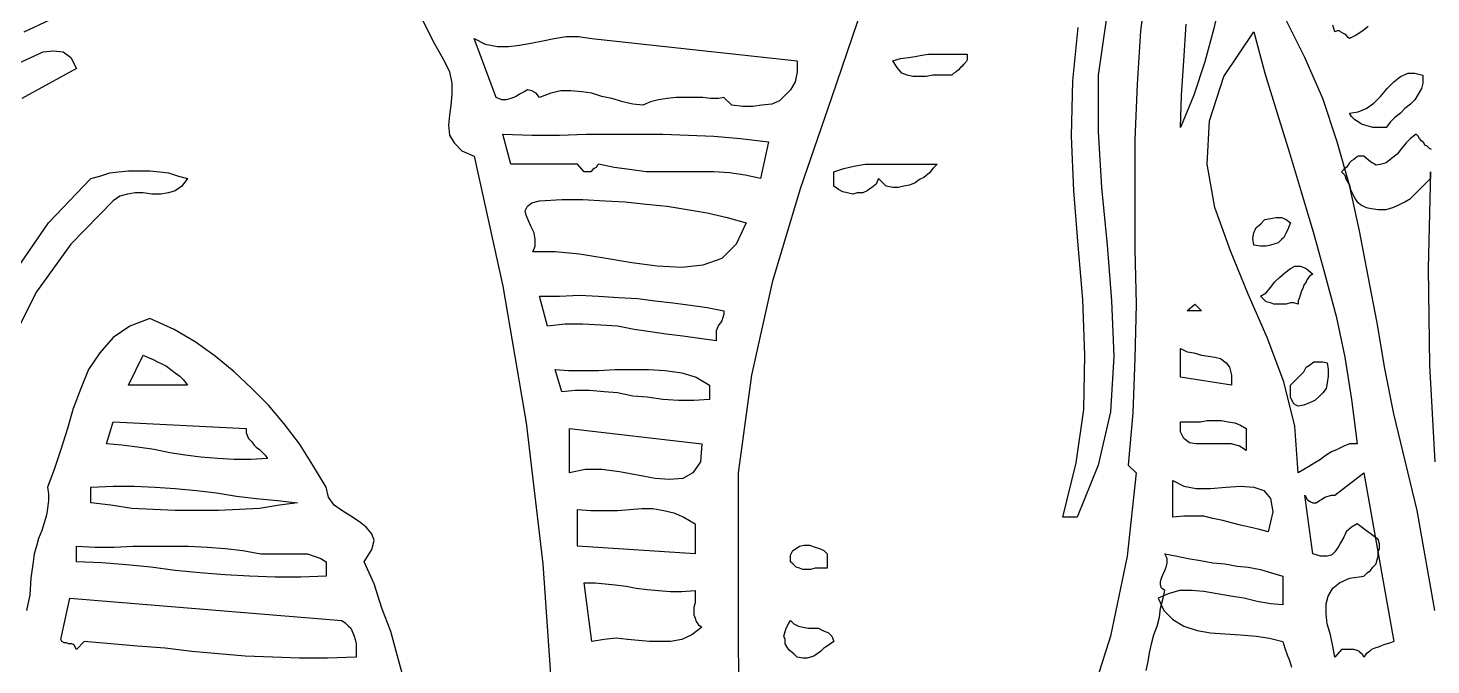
# Model space of a CAD drawing. Extents: x 0 to 5.57, y 0.04 to 9.51.
# Drawn here: x 2.644 to 3.907, y 5.065 to 5.639 of the extents above; entities that cross this region are included whole.
import ezdxf

# ---------------------------------------------------------------- set-up
doc = ezdxf.new("R2010")
doc.units = 0
doc.layers.add('1', color=7, linetype='Continuous')

msp = doc.modelspace()

# ---------------------------------------------------------------- linework, layer by layer
for points in [[(3.615, 5.646), (3.608, 5.596), (3.608, 5.545), (3.611, 5.495), (3.616, 5.443), (3.62, 5.393), (3.622, 5.343), (3.619, 5.293), (3.608, 5.245), (3.589, 5.198), (3.576, 5.198), (3.588, 5.247), (3.595, 5.295), (3.596, 5.344), (3.594, 5.394), (3.59, 5.443), (3.586, 5.492), (3.584, 5.541), (3.585, 5.591), (3.59, 5.639)], [(3.851, 5.64), (3.846, 5.636), (3.84, 5.632), (3.834, 5.629), (3.833, 5.63), (3.831, 5.632), (3.83, 5.633), (3.828, 5.634), (3.826, 5.635), (3.825, 5.636), (3.823, 5.636), (3.821, 5.635), (3.819, 5.641)], [(2.636, 5.607), (2.647, 5.612), (2.658, 5.617), (2.667, 5.618), (2.676, 5.617), (2.683, 5.612), (2.688, 5.602)], [(3.49, 5.615), (3.49, 5.612), (3.49, 5.61), (3.489, 5.608), (3.487, 5.606), (3.485, 5.604), (3.484, 5.603), (3.482, 5.601), (3.48, 5.599), (3.478, 5.598), (3.476, 5.596), (3.471, 5.596), (3.465, 5.596), (3.459, 5.596), (3.453, 5.595), (3.447, 5.595), (3.441, 5.595), (3.436, 5.596), (3.431, 5.598), (3.427, 5.603), (3.423, 5.609), (3.43, 5.611), (3.437, 5.612), (3.443, 5.613), (3.449, 5.614), (3.455, 5.615), (3.461, 5.615), (3.467, 5.615), (3.474, 5.615), (3.481, 5.615), (3.49, 5.615)], [(2.688, 5.602), (2.639, 5.575)], [(3.9, 5.596), (3.9, 5.589), (3.899, 5.584), (3.896, 5.579), (3.893, 5.574), (3.889, 5.57), (3.884, 5.566), (3.88, 5.562), (3.875, 5.558), (3.871, 5.554), (3.867, 5.549), (3.863, 5.549), (3.859, 5.549), (3.855, 5.549), (3.852, 5.55), (3.848, 5.551), (3.845, 5.552), (3.842, 5.554), (3.839, 5.556), (3.836, 5.559), (3.834, 5.562), (3.842, 5.563), (3.849, 5.566), (3.856, 5.571), (3.862, 5.577), (3.868, 5.584), (3.874, 5.59), (3.88, 5.595), (3.887, 5.598), (3.893, 5.598), (3.9, 5.596)], [(2.632, 5.418), (2.663, 5.463), (2.701, 5.503), (2.709, 5.505), (2.718, 5.508), (2.726, 5.509), (2.735, 5.51), (2.745, 5.51), (2.754, 5.51), (2.763, 5.509), (2.771, 5.508), (2.78, 5.505), (2.788, 5.503)], [(3.463, 5.516), (3.459, 5.512), (3.456, 5.508), (3.451, 5.504), (3.447, 5.502), (3.443, 5.499), (3.438, 5.497), (3.433, 5.496), (3.428, 5.495), (3.423, 5.495), (3.417, 5.496), (3.41, 5.503), (3.408, 5.498), (3.404, 5.495), (3.4, 5.492), (3.396, 5.49), (3.391, 5.49), (3.387, 5.489), (3.382, 5.49), (3.378, 5.491), (3.374, 5.493), (3.37, 5.496), (3.37, 5.509), (3.379, 5.512), (3.388, 5.514), (3.398, 5.516), (3.408, 5.516), (3.418, 5.516), (3.428, 5.516), (3.438, 5.516), (3.447, 5.516), (3.456, 5.516), (3.463, 5.516)], [(2.788, 5.503), (2.783, 5.496), (2.777, 5.492), (2.771, 5.49), (2.764, 5.489), (2.756, 5.489), (2.748, 5.49), (2.741, 5.49), (2.734, 5.489), (2.727, 5.487), (2.721, 5.483), (2.683, 5.444), (2.652, 5.401), (2.629, 5.355)], [(3.781, 5.463), (3.779, 5.458), (3.777, 5.454), (3.775, 5.45), (3.773, 5.448), (3.77, 5.445), (3.766, 5.444), (3.763, 5.443), (3.759, 5.442), (3.754, 5.442), (3.748, 5.443), (3.747, 5.449), (3.748, 5.454), (3.75, 5.459), (3.754, 5.462), (3.758, 5.466), (3.763, 5.467), (3.768, 5.468), (3.773, 5.468), (3.777, 5.466), (3.781, 5.463)], [(3.801, 5.417), (3.798, 5.415), (3.796, 5.412), (3.795, 5.41), (3.793, 5.407), (3.792, 5.404), (3.791, 5.402), (3.79, 5.399), (3.789, 5.396), (3.788, 5.393), (3.788, 5.39), (3.784, 5.391), (3.781, 5.391), (3.777, 5.39), (3.773, 5.39), (3.769, 5.39), (3.766, 5.39), (3.763, 5.391), (3.759, 5.392), (3.757, 5.394), (3.754, 5.397), (3.759, 5.4), (3.763, 5.405), (3.767, 5.41), (3.771, 5.414), (3.776, 5.418), (3.781, 5.422), (3.785, 5.424), (3.79, 5.424), (3.795, 5.422), (3.801, 5.417)], [(3.814, 5.337), (3.815, 5.331), (3.815, 5.325), (3.814, 5.319), (3.813, 5.314), (3.81, 5.31), (3.807, 5.307), (3.803, 5.303), (3.798, 5.301), (3.793, 5.299), (3.788, 5.298), (3.786, 5.299), (3.784, 5.3), (3.783, 5.302), (3.782, 5.304), (3.781, 5.306), (3.781, 5.309), (3.781, 5.312), (3.781, 5.314), (3.781, 5.317), (3.784, 5.32), (3.787, 5.323), (3.79, 5.326), (3.793, 5.329), (3.795, 5.333), (3.798, 5.335), (3.802, 5.338), (3.805, 5.338), (3.81, 5.338), (3.814, 5.337)], [(3.364, 5.165), (3.364, 5.152), (3.36, 5.152), (3.357, 5.152), (3.353, 5.152), (3.349, 5.151), (3.346, 5.151), (3.342, 5.151), (3.339, 5.152), (3.336, 5.153), (3.333, 5.156), (3.331, 5.158), (3.331, 5.164), (3.333, 5.168), (3.336, 5.17), (3.339, 5.172), (3.343, 5.173), (3.348, 5.173), (3.353, 5.171), (3.357, 5.17), (3.361, 5.168), (3.364, 5.165)], [(3.37, 5.086), (3.367, 5.084), (3.364, 5.082), (3.361, 5.08), (3.358, 5.077), (3.355, 5.075), (3.352, 5.073), (3.349, 5.072), (3.346, 5.071), (3.342, 5.071), (3.337, 5.072), (3.334, 5.075), (3.33, 5.078), (3.328, 5.081), (3.326, 5.084), (3.326, 5.088), (3.325, 5.091), (3.326, 5.095), (3.327, 5.098), (3.329, 5.102), (3.331, 5.105), (3.334, 5.102), (3.338, 5.1), (3.342, 5.099), (3.347, 5.098), (3.352, 5.098), (3.356, 5.098), (3.36, 5.096), (3.365, 5.094), (3.368, 5.091), (3.37, 5.086)]]:
    msp.add_lwpolyline(points)
at = {"layer": '1'}
for points in [[(3.652, 5.682), (3.646, 5.636), (3.643, 5.588), (3.641, 5.538), (3.641, 5.489), (3.641, 5.439), (3.642, 5.39), (3.641, 5.341), (3.639, 5.292), (3.635, 5.245), (3.642, 5.238), (3.634, 5.163), (3.619, 5.091), (3.597, 5.022)], [(3.285, 5.026), (3.284, 5.08), (3.284, 5.134), (3.284, 5.186), (3.284, 5.238), (3.296, 5.326), (3.315, 5.411), (3.34, 5.494), (3.368, 5.576), (3.396, 5.658)], [(3.719, 5.669), (3.712, 5.638), (3.704, 5.608), (3.694, 5.578), (3.682, 5.549), (3.683, 5.578), (3.685, 5.609), (3.687, 5.642)], [(2.641, 5.635), (2.664, 5.646)], [(2.999, 5.647), (3.009, 5.627), (3.019, 5.609), (3.024, 5.599), (3.026, 5.589), (3.026, 5.579), (3.025, 5.569), (3.024, 5.56), (3.023, 5.551), (3.024, 5.542), (3.028, 5.535), (3.035, 5.528), (3.046, 5.523), (3.072, 5.406), (3.093, 5.283), (3.108, 5.156), (3.117, 5.026)], [(3.911, 5.114), (3.895, 5.204), (3.874, 5.291), (3.866, 5.332), (3.859, 5.373), (3.851, 5.415), (3.843, 5.456), (3.834, 5.497), (3.823, 5.536), (3.81, 5.575), (3.794, 5.612), (3.776, 5.648)], [(3.841, 5.264), (3.834, 5.264), (3.829, 5.262), (3.823, 5.259), (3.818, 5.257), (3.813, 5.254), (3.808, 5.25), (3.803, 5.247), (3.798, 5.244), (3.793, 5.241), (3.788, 5.238), (3.785, 5.28), (3.775, 5.32), (3.76, 5.36), (3.743, 5.399), (3.727, 5.438), (3.713, 5.477), (3.706, 5.516), (3.708, 5.555), (3.721, 5.595), (3.748, 5.635), (3.758, 5.598), (3.769, 5.562), (3.78, 5.526), (3.791, 5.49), (3.802, 5.453), (3.812, 5.417), (3.822, 5.379), (3.83, 5.342), (3.836, 5.304), (3.841, 5.264)], [(3.152, 5.629), (3.337, 5.609), (3.337, 5.599), (3.335, 5.59), (3.331, 5.583), (3.326, 5.578), (3.321, 5.573), (3.314, 5.57), (3.305, 5.569), (3.297, 5.568), (3.288, 5.568), (3.278, 5.569), (3.271, 5.576), (3.266, 5.575), (3.259, 5.575), (3.252, 5.576), (3.244, 5.576), (3.236, 5.576), (3.228, 5.576), (3.22, 5.575), (3.212, 5.574), (3.205, 5.572), (3.198, 5.569), (3.189, 5.57), (3.18, 5.572), (3.17, 5.575), (3.161, 5.577), (3.152, 5.58), (3.143, 5.581), (3.133, 5.582), (3.124, 5.582), (3.115, 5.58), (3.105, 5.576), (3.102, 5.58), (3.098, 5.582), (3.094, 5.583), (3.091, 5.581), (3.087, 5.579), (3.084, 5.577), (3.079, 5.575), (3.075, 5.574), (3.071, 5.574), (3.066, 5.576), (3.046, 5.629), (3.056, 5.624), (3.067, 5.622), (3.077, 5.622), (3.087, 5.623), (3.097, 5.625), (3.108, 5.627), (3.118, 5.629), (3.129, 5.631), (3.14, 5.631), (3.152, 5.629)], [(3.311, 5.536), (3.304, 5.503), (3.29, 5.506), (3.276, 5.508), (3.262, 5.509), (3.247, 5.509), (3.231, 5.509), (3.216, 5.509), (3.201, 5.509), (3.186, 5.511), (3.172, 5.513), (3.158, 5.516), (3.157, 5.515), (3.156, 5.513), (3.154, 5.512), (3.153, 5.511), (3.151, 5.509), (3.149, 5.509), (3.147, 5.509), (3.145, 5.509), (3.139, 5.516), (3.134, 5.516), (3.13, 5.516), (3.125, 5.516), (3.118, 5.516), (3.112, 5.516), (3.105, 5.516), (3.098, 5.516), (3.092, 5.516), (3.085, 5.516), (3.079, 5.516), (3.072, 5.543), (3.098, 5.542), (3.123, 5.542), (3.147, 5.543), (3.17, 5.543), (3.193, 5.543), (3.216, 5.543), (3.239, 5.542), (3.262, 5.541), (3.286, 5.539), (3.311, 5.536)], [(3.908, 5.529), (3.906, 5.53), (3.904, 5.532), (3.902, 5.533), (3.901, 5.535), (3.899, 5.537), (3.897, 5.539), (3.896, 5.541), (3.894, 5.543), (3.889, 5.539), (3.885, 5.535), (3.881, 5.53), (3.877, 5.525), (3.872, 5.521), (3.867, 5.517), (3.863, 5.516), (3.858, 5.515), (3.853, 5.518), (3.847, 5.523), (3.844, 5.523), (3.842, 5.523), (3.84, 5.522), (3.838, 5.52), (3.836, 5.519), (3.834, 5.517), (3.833, 5.515), (3.831, 5.513), (3.829, 5.511), (3.827, 5.509), (3.83, 5.506), (3.831, 5.502), (3.834, 5.497), (3.835, 5.493), (3.837, 5.489), (3.839, 5.485), (3.841, 5.482), (3.845, 5.479), (3.849, 5.477), (3.854, 5.476), (3.86, 5.475), (3.867, 5.475), (3.873, 5.477), (3.878, 5.479), (3.884, 5.482), (3.889, 5.485), (3.893, 5.489), (3.898, 5.494), (3.902, 5.498), (3.907, 5.503), (3.907, 5.509), (3.905, 5.422), (3.906, 5.335), (3.911, 5.248)], [(3.291, 5.463), (3.282, 5.444), (3.269, 5.431), (3.252, 5.425), (3.233, 5.423), (3.211, 5.424), (3.188, 5.427), (3.165, 5.431), (3.141, 5.435), (3.119, 5.437), (3.099, 5.437), (3.101, 5.442), (3.101, 5.448), (3.1, 5.454), (3.097, 5.46), (3.095, 5.465), (3.093, 5.47), (3.092, 5.474), (3.094, 5.478), (3.098, 5.481), (3.105, 5.483), (3.125, 5.484), (3.144, 5.484), (3.164, 5.483), (3.182, 5.482), (3.201, 5.48), (3.22, 5.478), (3.238, 5.475), (3.256, 5.472), (3.274, 5.468), (3.291, 5.463)], [(3.271, 5.384), (3.271, 5.381), (3.27, 5.378), (3.269, 5.375), (3.268, 5.373), (3.266, 5.371), (3.265, 5.368), (3.264, 5.366), (3.264, 5.363), (3.264, 5.36), (3.264, 5.357), (3.249, 5.359), (3.234, 5.361), (3.219, 5.363), (3.205, 5.365), (3.19, 5.367), (3.175, 5.37), (3.16, 5.371), (3.144, 5.372), (3.128, 5.372), (3.112, 5.37), (3.105, 5.397), (3.123, 5.397), (3.141, 5.398), (3.158, 5.397), (3.176, 5.396), (3.193, 5.395), (3.209, 5.393), (3.225, 5.391), (3.241, 5.389), (3.256, 5.387), (3.271, 5.384)], [(3.688, 5.384), (3.695, 5.39), (3.701, 5.384), (3.688, 5.384)], [(2.983, 5.051), (2.977, 5.073), (2.971, 5.095), (2.963, 5.116), (2.956, 5.138), (2.947, 5.158), (2.954, 5.169), (2.956, 5.177), (2.954, 5.183), (2.949, 5.189), (2.943, 5.194), (2.935, 5.199), (2.927, 5.204), (2.92, 5.209), (2.915, 5.216), (2.913, 5.225), (2.901, 5.245), (2.889, 5.264), (2.875, 5.282), (2.861, 5.299), (2.846, 5.314), (2.83, 5.329), (2.813, 5.343), (2.795, 5.356), (2.776, 5.367), (2.754, 5.377), (2.736, 5.37), (2.721, 5.36), (2.709, 5.346), (2.699, 5.331), (2.692, 5.314), (2.685, 5.296), (2.68, 5.278), (2.674, 5.259), (2.668, 5.241), (2.662, 5.225), (2.663, 5.219), (2.663, 5.213), (2.662, 5.206), (2.661, 5.2), (2.659, 5.193), (2.657, 5.186), (2.654, 5.179), (2.652, 5.172), (2.65, 5.165), (2.649, 5.158), (2.647, 5.143), (2.646, 5.128), (2.643, 5.114)], [(2.788, 5.317), (2.735, 5.317), (2.748, 5.344), (2.752, 5.342), (2.757, 5.34), (2.761, 5.338), (2.765, 5.336), (2.769, 5.334), (2.773, 5.331), (2.777, 5.328), (2.781, 5.325), (2.784, 5.322), (2.788, 5.317)], [(3.728, 5.317), (3.682, 5.324), (3.682, 5.35), (3.688, 5.347), (3.694, 5.346), (3.701, 5.344), (3.707, 5.343), (3.713, 5.342), (3.718, 5.341), (3.723, 5.337), (3.726, 5.333), (3.728, 5.326), (3.728, 5.317)], [(3.258, 5.317), (3.258, 5.304), (3.244, 5.303), (3.23, 5.303), (3.216, 5.304), (3.202, 5.306), (3.189, 5.307), (3.175, 5.31), (3.163, 5.311), (3.15, 5.312), (3.137, 5.312), (3.125, 5.311), (3.119, 5.331), (3.131, 5.33), (3.144, 5.33), (3.158, 5.33), (3.173, 5.331), (3.188, 5.331), (3.203, 5.331), (3.218, 5.33), (3.233, 5.328), (3.246, 5.324), (3.258, 5.317)], [(2.841, 5.278), (2.841, 5.274), (2.842, 5.271), (2.843, 5.269), (2.846, 5.266), (2.848, 5.263), (2.85, 5.261), (2.853, 5.259), (2.856, 5.256), (2.858, 5.254), (2.86, 5.251), (2.845, 5.25), (2.83, 5.25), (2.815, 5.251), (2.8, 5.252), (2.786, 5.254), (2.772, 5.256), (2.758, 5.259), (2.743, 5.261), (2.729, 5.263), (2.715, 5.264), (2.721, 5.284), (2.841, 5.278)], [(3.741, 5.278), (3.741, 5.258), (3.735, 5.262), (3.728, 5.264), (3.721, 5.264), (3.712, 5.264), (3.704, 5.264), (3.696, 5.264), (3.69, 5.265), (3.685, 5.269), (3.682, 5.275), (3.682, 5.284), (3.688, 5.284), (3.694, 5.284), (3.7, 5.284), (3.706, 5.285), (3.713, 5.285), (3.719, 5.285), (3.725, 5.284), (3.731, 5.283), (3.736, 5.281), (3.741, 5.278)], [(3.251, 5.264), (3.25, 5.248), (3.243, 5.238), (3.234, 5.233), (3.222, 5.232), (3.209, 5.233), (3.193, 5.236), (3.177, 5.239), (3.161, 5.241), (3.146, 5.241), (3.132, 5.238), (3.132, 5.278), (3.251, 5.264)], [(3.761, 5.185), (3.753, 5.187), (3.744, 5.189), (3.736, 5.191), (3.728, 5.193), (3.72, 5.195), (3.711, 5.197), (3.703, 5.199), (3.694, 5.199), (3.685, 5.199), (3.675, 5.198), (3.675, 5.231), (3.685, 5.226), (3.696, 5.224), (3.709, 5.224), (3.723, 5.225), (3.736, 5.226), (3.748, 5.225), (3.757, 5.222), (3.763, 5.215), (3.765, 5.203), (3.761, 5.185)], [(3.874, 5.086), (3.871, 5.085), (3.868, 5.084), (3.865, 5.083), (3.862, 5.082), (3.86, 5.081), (3.857, 5.08), (3.854, 5.079), (3.852, 5.077), (3.849, 5.075), (3.847, 5.072), (3.846, 5.074), (3.844, 5.076), (3.843, 5.077), (3.841, 5.078), (3.838, 5.079), (3.836, 5.079), (3.833, 5.079), (3.83, 5.079), (3.827, 5.079), (3.821, 5.072), (3.819, 5.082), (3.817, 5.092), (3.814, 5.102), (3.813, 5.111), (3.813, 5.12), (3.815, 5.127), (3.819, 5.134), (3.825, 5.139), (3.834, 5.143), (3.847, 5.145), (3.85, 5.148), (3.853, 5.15), (3.855, 5.153), (3.858, 5.156), (3.859, 5.16), (3.86, 5.163), (3.86, 5.167), (3.861, 5.17), (3.861, 5.174), (3.86, 5.178), (3.841, 5.192), (3.836, 5.189), (3.831, 5.185), (3.829, 5.18), (3.826, 5.175), (3.824, 5.171), (3.821, 5.167), (3.818, 5.164), (3.814, 5.163), (3.808, 5.163), (3.801, 5.165), (3.794, 5.218), (3.796, 5.214), (3.799, 5.212), (3.801, 5.211), (3.804, 5.211), (3.807, 5.213), (3.809, 5.214), (3.812, 5.216), (3.815, 5.217), (3.818, 5.218), (3.821, 5.218), (3.847, 5.238), (3.874, 5.086)], [(2.887, 5.211), (2.871, 5.209), (2.853, 5.206), (2.835, 5.205), (2.816, 5.204), (2.796, 5.204), (2.777, 5.204), (2.757, 5.205), (2.738, 5.206), (2.719, 5.209), (2.701, 5.211), (2.701, 5.225), (2.721, 5.226), (2.74, 5.226), (2.759, 5.225), (2.777, 5.224), (2.796, 5.222), (2.814, 5.22), (2.832, 5.217), (2.85, 5.215), (2.869, 5.213), (2.887, 5.211)], [(3.245, 5.192), (3.245, 5.165), (3.139, 5.172), (3.139, 5.205), (3.151, 5.204), (3.163, 5.204), (3.175, 5.204), (3.186, 5.205), (3.197, 5.206), (3.207, 5.206), (3.217, 5.204), (3.226, 5.202), (3.235, 5.198), (3.245, 5.192)], [(2.854, 5.165), (2.858, 5.165), (2.863, 5.165), (2.869, 5.165), (2.875, 5.165), (2.882, 5.165), (2.889, 5.165), (2.896, 5.165), (2.902, 5.163), (2.908, 5.161), (2.913, 5.158), (2.913, 5.145), (2.89, 5.144), (2.867, 5.144), (2.844, 5.145), (2.822, 5.146), (2.799, 5.148), (2.777, 5.15), (2.755, 5.153), (2.733, 5.155), (2.711, 5.157), (2.688, 5.158), (2.688, 5.172), (2.705, 5.171), (2.722, 5.171), (2.739, 5.172), (2.756, 5.172), (2.773, 5.172), (2.789, 5.172), (2.806, 5.171), (2.822, 5.17), (2.838, 5.168), (2.854, 5.165)], [(3.651, 5.06), (3.653, 5.068), (3.654, 5.076), (3.656, 5.084), (3.658, 5.092), (3.661, 5.1), (3.663, 5.108), (3.664, 5.116), (3.666, 5.124), (3.668, 5.132), (3.665, 5.134), (3.664, 5.137), (3.664, 5.14), (3.665, 5.143), (3.666, 5.146), (3.668, 5.15), (3.669, 5.153), (3.67, 5.157), (3.67, 5.161), (3.668, 5.165), (3.679, 5.163), (3.689, 5.161), (3.7, 5.159), (3.711, 5.157), (3.722, 5.156), (3.733, 5.154), (3.743, 5.153), (3.754, 5.151), (3.764, 5.148), (3.774, 5.145)], [(3.774, 5.145), (3.774, 5.119), (3.763, 5.12), (3.751, 5.122), (3.739, 5.125), (3.727, 5.127), (3.715, 5.129), (3.703, 5.131), (3.692, 5.132), (3.681, 5.132), (3.671, 5.129), (3.662, 5.125), (3.667, 5.114), (3.675, 5.106), (3.685, 5.1), (3.697, 5.096), (3.709, 5.094), (3.722, 5.093), (3.736, 5.092), (3.75, 5.091), (3.762, 5.089), (3.774, 5.086), (3.776, 5.08), (3.778, 5.074), (3.78, 5.069), (3.782, 5.063)], [(3.245, 5.132), (3.245, 5.129), (3.245, 5.125), (3.245, 5.121), (3.244, 5.117), (3.244, 5.114), (3.244, 5.11), (3.245, 5.107), (3.246, 5.104), (3.248, 5.101), (3.251, 5.099), (3.242, 5.092), (3.233, 5.088), (3.223, 5.086), (3.213, 5.086), (3.204, 5.086), (3.194, 5.087), (3.184, 5.088), (3.174, 5.089), (3.163, 5.088), (3.152, 5.086), (3.145, 5.139), (3.155, 5.139), (3.164, 5.138), (3.173, 5.137), (3.183, 5.136), (3.192, 5.134), (3.202, 5.133), (3.212, 5.132), (3.223, 5.131), (3.233, 5.131), (3.245, 5.132)], [(2.927, 5.105), (2.93, 5.103), (2.933, 5.1), (2.935, 5.098), (2.937, 5.094), (2.938, 5.091), (2.939, 5.088), (2.94, 5.084), (2.94, 5.08), (2.94, 5.076), (2.94, 5.072), (2.914, 5.071), (2.889, 5.071), (2.865, 5.072), (2.84, 5.073), (2.816, 5.075), (2.792, 5.077), (2.768, 5.08), (2.743, 5.082), (2.719, 5.084), (2.695, 5.086), (2.688, 5.079), (2.687, 5.081), (2.686, 5.083), (2.684, 5.084), (2.681, 5.084), (2.679, 5.085), (2.677, 5.085), (2.675, 5.086), (2.674, 5.088), (2.675, 5.092), (2.682, 5.125), (2.927, 5.105)]]:
    msp.add_lwpolyline(points, dxfattribs=at)

doc.saveas('drawing.dxf')
